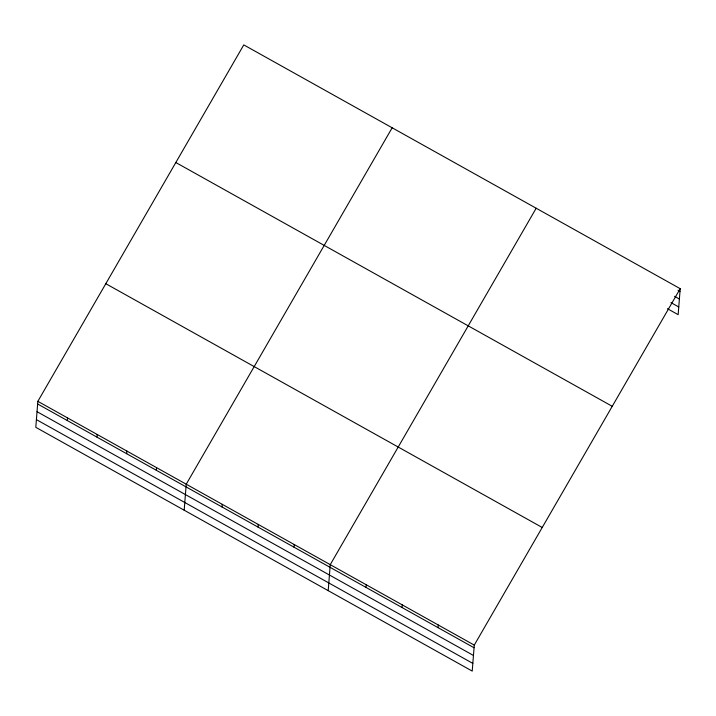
<?xml version="1.0" encoding="UTF-8"?>
<svg xmlns="http://www.w3.org/2000/svg" width="716" height="716" viewBox="0 0 716 716"><rect width="100%" height="100%" fill="white"/><g stroke="black" fill="none" stroke-linecap="round" stroke-linejoin="round"><path stroke-width="1.07" d="M37.85 401.327L35.8 427.318L472.22 671.098L474.269 645.107L680.2 288.682L243.78 44.902L37.85 401.327L474.269 645.107M67.313 420.56L67.519 417.902M96.991 437.136L97.197 434.478M126.669 453.711L126.875 451.053M156.348 470.296L156.553 467.637M184.182 510.204L186.232 484.213L392.162 127.788M222.023 506.982L222.237 504.324M258.029 527.092L258.243 524.434M294.034 547.203L294.24 544.545M328.205 590.646L330.246 564.655L536.177 208.231M366.046 587.424L366.252 584.766M402.052 607.535L402.258 604.877M438.058 627.646L438.264 624.996M680.2 288.682L678.15 314.673L667.446 308.694M678.043 290.249L679.994 291.34M674.517 296.317L679.386 299.037M670.973 302.626L678.759 306.976M175.823 162.523L612.243 406.303M105.807 283.706L542.227 527.486M37.635 403.985L474.064 647.765M37.026 411.682L473.455 655.462M36.409 419.621L472.828 663.392"/></g></svg>
